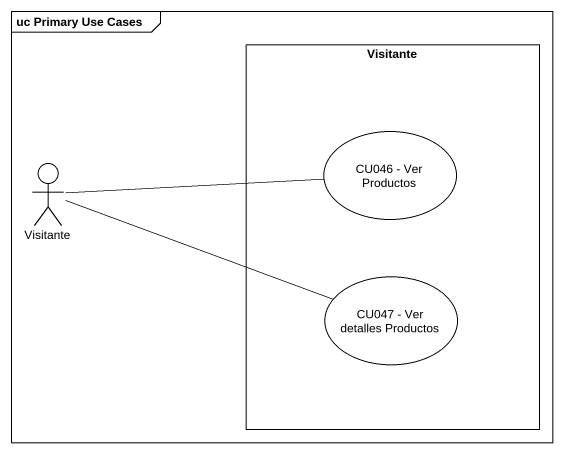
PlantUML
@startuml
mainframe uc Primary Use Cases
rectangle Visitante {
  usecase "CU046 - Ver Productos" as CU046_Ver_Productos
  usecase "CU047 - Ver detalles Productos" as CU047_Ver_detalles_Productos
}
actor "Visitante" as Visitante_2
Visitante_2 -right- CU046_Ver_Productos
Visitante_2 -right- CU047_Ver_detalles_Productos
@enduml
